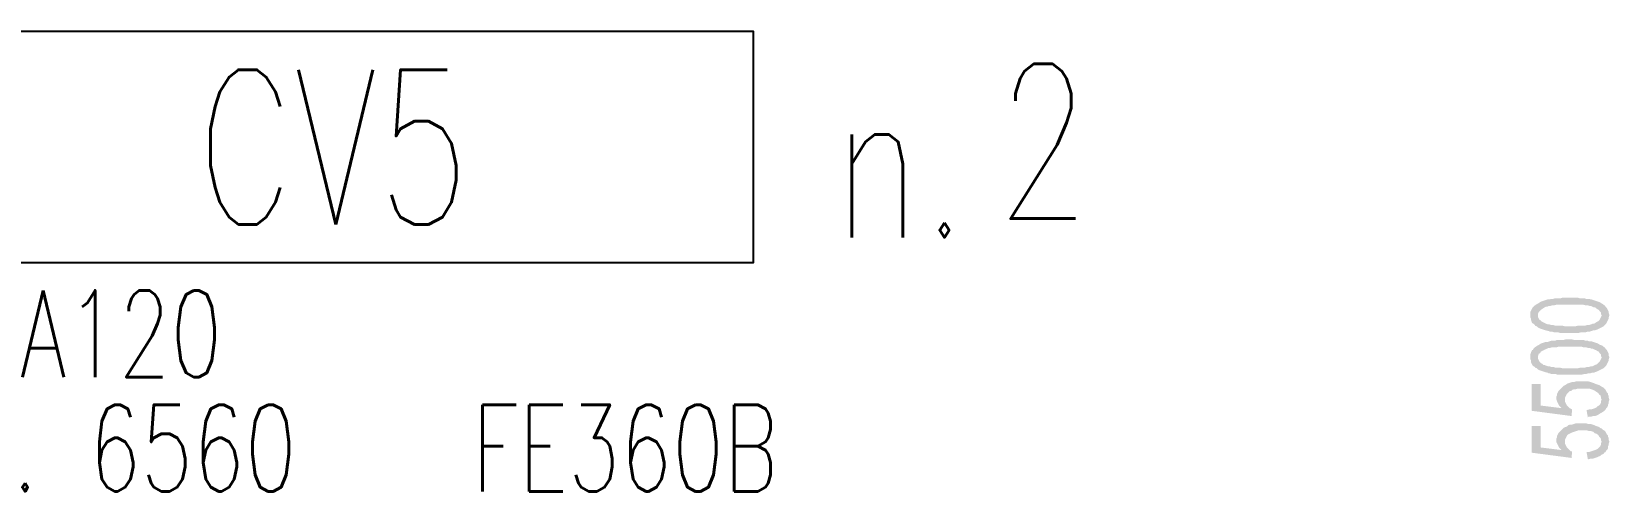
# Model space of a CAD drawing. Header units: metres. Extents: x 11 to 152679, y -40 to 137873.
# Drawn here: x 50851 to 55957, y 37742 to 39229 of the extents above; entities that cross this region are included whole.
import ezdxf
from ezdxf.enums import TextEntityAlignment as Align

# ---------------------------------------------------------------- set-up
doc = ezdxf.new("R2010")
doc.units = ezdxf.units.M
for name, color, linetype in [('LAYER_1', 160, 'Continuous'), ('MARK', 73, 'Continuous'), ('MARK_BOX', 6, 'Continuous'), ('MARK_DES', 60, 'Continuous'), ('MARK_MAT', 120, 'Continuous'), ('MARK_QTA', 73, 'Continuous')]:
    doc.layers.add(name, color=color, linetype=linetype)
doc.styles.add('MARK', font='ROMANS', dxfattribs={"width": 0.7})

# ---------------------------------------------------------------- blocks, each defined once
blk = doc.blocks.new('m8_pro')
at = {"layer": 'MARK_BOX'}
blk.add_lwpolyline([(0, 0), (27.181, 0), (27.181, 7.469), (0, 7.469)], close=True, dxfattribs=at)
at = {"style": 'MARK', "width": 0.7, "flags": 1}
for tag, p in [('TRA_PEZ', (-2.506, 11.921)), ('PUN_LIS', (-2.506, 11.386)), ('SUN_LIS', (-2.506, 10.85)), ('DES_PEZ', (-2.506, 10.315)), ('NOT_PEZ', (-2.506, 9.78)), ('TIP_PEZ', (-2.506, 9.244)), ('ING_PEZ', (-2.506, 8.709)), ('MCL_PEZ', (-2.506, 8.173)), ('COD_PEZ', (-2.506, 7.638)), ('COS_PEZ', (-2.506, 7.103)), ('DIM_PRO', (-2.506, 6.567))]:
    blk.add_attdef(tag, p, '', height=0.35, dxfattribs=at)
at = {"style": 'MARK', "width": 0.7}
blk.add_attdef('MAR_PEZ', text='', height=5, dxfattribs=at).set_placement((13.591, 3.735), align=Align.MIDDLE)
at = {"layer": 'MARK_DES', "style": 'MARK', "width": 0.7}
blk.add_text('LG.', height=2.8, dxfattribs=at).set_placement((0, -7.398))
for tag, p in [('NOM_PRO', (0, -3.699)), ('LUN_PRO', (5.68, -7.398))]:
    blk.add_attdef(tag, p, '', height=2.8, dxfattribs=at)
at = {"layer": 'MARK_MAT', "style": 'MARK', "width": 0.7}
blk.add_attdef('MAT_PRO', (18.079, -7.398), '', height=2.8, dxfattribs=at)
at = {"layer": 'MARK_QTA', "style": 'MARK', "width": 0.7}
blk.add_text('n.', height=5, dxfattribs=at).set_placement((31.937, 3.313), align=Align.MIDDLE)
blk.add_attdef('QTA_PEZ', (35.058, 1.424), '', height=5, dxfattribs=at)

msp = doc.modelspace()

# ---------------------------------------------------------------- hatches: boundary and pattern name
at = {"layer": 'LAYER_1'}
for points in [[(55700.5269, 38311.6915), (55700.5269, 38305.3525), (55702.6284, 38301.1151), (55702.6284, 38296.8776), (55704.7643, 38290.5386), (55706.8658, 38286.3011), (55711.1033, 38284.1824), (55715.3408, 38279.9449), (55715.3408, 38277.8262), (55721.6797, 38275.7075), (55725.9172, 38271.4872), (55725.9172, 38318.0477), (55728.0359, 38322.2852), (55732.2734, 38326.5226), (55734.3921, 38328.6241), (55747.0873, 38337.0991), (55751.3076, 38339.2178), (55755.545, 38339.2178), (55759.7825, 38341.3365), (55764.02, 38341.3365), (55770.3589, 38343.4553), (55776.7151, 38343.4553), (55785.1901, 38345.5568), (55871.972, 38345.5568), (55880.4297, 38343.4553), (55886.7859, 38343.4553), (55893.1421, 38341.3365), (55897.3796, 38341.3365), (55901.5999, 38339.2178), (55905.8373, 38337.0991), (55910.0576, 38337.0991), (55912.1935, 38334.9803), (55918.5325, 38330.7429), (55922.77, 38328.6241), (55924.8887, 38324.4039), (55929.1089, 38320.1664), (55929.1089, 38315.929), (55931.2449, 38311.6915), (55933.3464, 38273.606), (55937.5839, 38275.7075), (55941.8213, 38279.9449), (55946.0588, 38284.1824), (55948.1603, 38288.4199), (55950.2963, 38292.6401), (55954.5165, 38301.1151), (55954.5165, 38305.3525), (55956.6353, 38311.6915), (55954.5165, 38318.0477), (55954.5165, 38322.2852), (55950.2963, 38330.7429), (55948.1603, 38334.9803), (55943.9401, 38339.2178), (55941.8213, 38343.4553), (55939.7026, 38343.4553), (55935.4651, 38347.6755), (55931.2449, 38349.7942), (55924.8887, 38354.0317), (55912.1935, 38358.2692), (55905.8373, 38360.3879), (55899.4811, 38362.5067), (55897.3796, 38362.5067), (55891.0234, 38364.6082), (55880.4297, 38364.6082), (55874.0908, 38366.7269), (55859.2769, 38366.7269), (55852.9207, 38368.8456), (55806.3602, 38368.8456), (55800.004, 38366.7269), (55780.9526, 38366.7269), (55774.5964, 38364.6082), (55768.2574, 38364.6082), (55761.9012, 38362.5067), (55755.545, 38362.5067), (55749.2061, 38360.3879), (55742.8499, 38358.2692), (55736.4937, 38356.1505), (55732.2734, 38354.0317), (55725.9172, 38349.7942), (55721.6797, 38347.6755), (55715.3408, 38343.4553), (55711.1033, 38339.2178), (55708.9846, 38337.0991), (55706.8658, 38334.9803), (55704.7643, 38330.7429), (55702.6284, 38326.5226), (55700.5269, 38322.2852), (55700.5269, 38315.929)], [(55725.9172, 38271.4872), (55730.1547, 38269.3685), (55736.4937, 38267.2498), (55749.2061, 38263.0123), (55757.681, 38260.8936), (55759.7825, 38260.8936), (55764.02, 38258.7748), (55770.3589, 38258.7748), (55776.7151, 38256.6733), (55789.4103, 38256.6733), (55795.7665, 38254.5546), (55857.1409, 38254.5546), (55865.6158, 38256.6733), (55880.4297, 38256.6733), (55886.7859, 38258.7748), (55893.1421, 38258.7748), (55905.8373, 38263.0123), (55910.0576, 38263.0123), (55916.431, 38265.131), (55920.6512, 38267.2498), (55924.8887, 38269.3685), (55929.1089, 38271.4872), (55933.3464, 38273.606), (55931.2449, 38311.6915), (55931.2449, 38309.59), (55929.1089, 38305.3525), (55924.8887, 38296.8776), (55920.6512, 38292.6401), (55916.431, 38290.5386), (55910.0576, 38286.3011), (55905.8373, 38284.1824), (55901.5999, 38284.1824), (55897.3796, 38282.0637), (55891.0234, 38279.9449), (55884.6672, 38279.9449), (55878.3282, 38277.8262), (55855.0394, 38277.8262), (55846.5645, 38275.7075), (55812.6992, 38275.7075), (55804.2242, 38277.8262), (55780.9526, 38277.8262), (55774.5964, 38279.9449), (55768.2574, 38279.9449), (55761.9012, 38282.0637), (55757.681, 38282.0637), (55751.3076, 38284.1824), (55747.0873, 38286.3011), (55742.8499, 38288.4199), (55738.6296, 38290.5386), (55734.3921, 38294.7588), (55730.1547, 38296.8776), (55728.0359, 38301.1151), (55725.9172, 38305.3525), (55725.9172, 38311.6915)], [(55700.5269, 38176.2303), (55700.5269, 38169.8741), (55702.6284, 38165.6539), (55702.6284, 38159.2977), (55704.7643, 38155.0602), (55706.8658, 38150.84), (55711.1033, 38146.6025), (55715.3408, 38144.4838), (55715.3408, 38142.3651), (55721.6797, 38140.2463), (55725.9172, 38136.0088), (55725.9172, 38180.4678), (55728.0359, 38186.8068), (55732.2734, 38188.9255), (55734.3921, 38193.163), (55740.7311, 38197.4005), (55747.0873, 38199.5192), (55747.0873, 38201.6379), (55751.3076, 38201.6379), (55755.545, 38203.7567), (55759.7825, 38205.8582), (55764.02, 38205.8582), (55770.3589, 38207.9769), (55785.1901, 38207.9769), (55791.5463, 38210.0956), (55865.6158, 38210.0956), (55871.972, 38207.9769), (55880.4297, 38207.9769), (55886.7859, 38205.8582), (55893.1421, 38205.8582), (55897.3796, 38203.7567), (55901.5999, 38203.7567), (55905.8373, 38201.6379), (55910.0576, 38199.5192), (55912.1935, 38199.5192), (55918.5325, 38195.2817), (55922.77, 38193.163), (55924.8887, 38188.9255), (55929.1089, 38184.7053), (55929.1089, 38180.4678), (55931.2449, 38176.2303), (55933.3464, 38138.1276), (55937.5839, 38140.2463), (55941.8213, 38144.4838), (55946.0588, 38148.7213), (55948.1603, 38152.9415), (55950.2963, 38157.179), (55954.5165, 38165.6539), (55954.5165, 38169.8741), (55956.6353, 38176.2303), (55954.5165, 38180.4678), (55954.5165, 38186.8068), (55950.2963, 38195.2817), (55948.1603, 38199.5192), (55943.9401, 38203.7567), (55941.8213, 38207.9769), (55939.7026, 38207.9769), (55935.4651, 38212.2144), (55931.2449, 38214.3331), (55924.8887, 38216.4518), (55918.5325, 38220.6893), (55912.1935, 38222.7908), (55905.8373, 38224.9095), (55899.4811, 38227.0283), (55891.0234, 38227.0283), (55886.7859, 38229.147), (55880.4297, 38229.147), (55874.0908, 38231.2657), (55844.463, 38231.2657), (55835.988, 38233.3845), (55814.8179, 38233.3845), (55806.3602, 38231.2657), (55785.1901, 38231.2657), (55780.9526, 38229.147), (55768.2574, 38229.147), (55755.545, 38224.9095), (55749.2061, 38224.9095), (55736.4937, 38220.6893), (55732.2734, 38218.5706), (55725.9172, 38214.3331), (55721.6797, 38212.2144), (55715.3408, 38207.9769), (55711.1033, 38203.7567), (55708.9846, 38199.5192), (55706.8658, 38199.5192), (55704.7643, 38195.2817), (55702.6284, 38191.0442), (55700.5269, 38184.7053), (55700.5269, 38180.4678)], [(55725.9172, 38136.0088), (55730.1547, 38133.8901), (55736.4937, 38131.7886), (55749.2061, 38127.5511), (55757.681, 38125.4324), (55759.7825, 38123.3137), (55764.02, 38123.3137), (55770.3589, 38121.1949), (55783.0713, 38121.1949), (55789.4103, 38119.0762), (55865.6158, 38119.0762), (55874.0908, 38121.1949), (55880.4297, 38121.1949), (55886.7859, 38123.3137), (55893.1421, 38123.3137), (55899.4811, 38125.4324), (55905.8373, 38125.4324), (55910.0576, 38127.5511), (55916.431, 38129.6699), (55920.6512, 38131.7886), (55924.8887, 38133.8901), (55929.1089, 38136.0088), (55933.3464, 38138.1276), (55931.2449, 38176.2303), (55931.2449, 38174.1116), (55924.8887, 38161.4164), (55920.6512, 38157.179), (55916.431, 38152.9415), (55910.0576, 38150.84), (55905.8373, 38148.7213), (55901.5999, 38146.6025), (55897.3796, 38146.6025), (55891.0234, 38144.4838), (55884.6672, 38144.4838), (55878.3282, 38142.3651), (55863.5143, 38142.3651), (55855.0394, 38140.2463), (55804.2242, 38140.2463), (55795.7665, 38142.3651), (55780.9526, 38142.3651), (55774.5964, 38144.4838), (55768.2574, 38144.4838), (55761.9012, 38146.6025), (55757.681, 38146.6025), (55751.3076, 38148.7213), (55747.0873, 38150.84), (55742.8499, 38150.84), (55738.6296, 38155.0602), (55734.3921, 38157.179), (55730.1547, 38161.4164), (55728.0359, 38165.6539), (55725.9172, 38169.8741), (55725.9172, 38174.1116)], [(55808.4617, 38083.0922), (55812.6992, 38038.6505), (55812.6992, 38045.0067), (55814.8179, 38049.2269), (55816.9366, 38053.4644), (55819.0554, 38057.7018), (55823.2756, 38061.9393), (55827.5131, 38066.1595), (55831.7505, 38066.1595), (55835.988, 38070.397), (55842.327, 38072.5157), (55848.6832, 38072.5157), (55855.0394, 38074.6345), (55891.0234, 38074.6345), (55897.3796, 38072.5157), (55903.7186, 38070.397), (55907.9561, 38068.2783), (55914.295, 38064.0408), (55920.6512, 38059.8206), (55922.77, 38055.5831), (55927.0074, 38053.4644), (55929.1089, 38047.1082), (55929.1089, 38042.8879), (55931.2449, 38038.6505), (55931.2449, 38080.9734), (55924.8887, 38085.2109), (55912.1935, 38089.4484), (55907.9561, 38091.5671), (55901.5999, 38093.6859), (55895.2437, 38095.8046), (55886.7859, 38097.9233), (55848.6832, 38097.9233), (55842.327, 38095.8046), (55835.988, 38095.8046), (55829.6318, 38093.6859), (55823.2756, 38091.5671), (55819.0554, 38089.4484), (55812.6992, 38085.2109)], [(55704.7643, 38089.4484), (55704.7643, 38002.6664), (55833.8693, 37985.7338), (55835.988, 38006.9039), (55831.7505, 38009.0226), (55827.5131, 38011.1241), (55823.2756, 38015.3616), (55819.0554, 38019.5991), (55816.9366, 38023.8365), (55814.8179, 38028.0568), (55812.6992, 38032.2942), (55812.6992, 38038.6505), (55808.4617, 38083.0922), (55804.2242, 38078.8719), (55802.1227, 38011.1241), (55734.3921, 38019.5991), (55734.3921, 38089.4484)], [(55785.1901, 38045.0067), (55785.1901, 38038.6505), (55787.3088, 38032.2942), (55789.4103, 38028.0568), (55791.5463, 38023.8365), (55793.6478, 38019.5991), (55797.8853, 38015.3616), (55802.1227, 38011.1241), (55804.2242, 38078.8719), (55800.004, 38074.6345), (55795.7665, 38070.397), (55791.5463, 38066.1595), (55789.4103, 38061.9393), (55787.3088, 38057.7018), (55787.3088, 38053.4644), (55785.1901, 38049.2269)], [(55882.5485, 38004.7852), (55886.7859, 37981.4963), (55888.9047, 37983.6151), (55897.3796, 37983.6151), (55903.7186, 37985.7338), (55910.0576, 37985.7338), (55916.431, 37987.8525), (55920.6512, 37989.9713), (55927.0074, 37994.1915), (55931.2449, 37996.3102), (55937.5839, 38000.5477), (55939.7026, 38002.6664), (55943.9401, 38006.9039), (55946.0588, 38011.1241), (55950.2963, 38015.3616), (55952.3978, 38019.5991), (55952.3978, 38023.8365), (55954.5165, 38028.0568), (55954.5165, 38032.2942), (55956.6353, 38038.6505), (55954.5165, 38045.0067), (55954.5165, 38049.2269), (55952.3978, 38053.4644), (55952.3978, 38057.7018), (55948.1603, 38061.9393), (55943.9401, 38070.397), (55939.7026, 38074.6345), (55935.4651, 38078.8719), (55931.2449, 38080.9734), (55931.2449, 38038.6505), (55929.1089, 38034.413), (55929.1089, 38028.0568), (55927.0074, 38023.8365), (55922.77, 38019.5991), (55918.5325, 38017.4803), (55914.295, 38013.2429), (55910.0576, 38011.1241), (55903.7186, 38009.0226), (55897.3796, 38006.9039), (55891.0234, 38006.9039)], [(55704.7643, 37953.9872), (55704.7643, 37867.2053), (55833.8693, 37850.2726), (55835.988, 37871.4255), (55831.7505, 37871.4255), (55827.5131, 37875.663), (55823.2756, 37879.9005), (55819.0554, 37884.1379), (55816.9366, 37888.3582), (55814.8179, 37892.5956), (55812.6992, 37896.8331), (55812.6992, 37903.1893), (55808.4617, 37947.631), (55804.2242, 37943.3936), (55802.1227, 37875.663), (55734.3921, 37884.1379), (55734.3921, 37953.9872)], [(55785.1901, 37907.4095), (55785.1901, 37901.0706), (55789.4103, 37892.5956), (55791.5463, 37888.3582), (55793.6478, 37884.1379), (55797.8853, 37879.9005), (55802.1227, 37875.663), (55804.2242, 37943.3936), (55800.004, 37939.1733), (55795.7665, 37934.9359), (55791.5463, 37930.6984), (55789.4103, 37926.4609), (55787.3088, 37922.2234), (55787.3088, 37918.0032), (55785.1901, 37913.7657)], [(55808.4617, 37947.631), (55812.6992, 37903.1893), (55812.6992, 37909.5283), (55814.8179, 37913.7657), (55816.9366, 37918.0032), (55819.0554, 37922.2234), (55823.2756, 37926.4609), (55827.5131, 37928.5796), (55831.7505, 37930.6984), (55835.988, 37932.8171), (55842.327, 37934.9359), (55848.6832, 37937.0546), (55855.0394, 37939.1733), (55884.6672, 37939.1733), (55891.0234, 37937.0546), (55897.3796, 37937.0546), (55903.7186, 37934.9359), (55907.9561, 37930.6984), (55914.295, 37928.5796), (55920.6512, 37924.3422), (55922.77, 37920.1219), (55927.0074, 37915.8845), (55929.1089, 37911.647), (55929.1089, 37907.4095), (55931.2449, 37903.1893), (55931.2449, 37945.5123), (55924.8887, 37947.631), (55924.8887, 37949.7498), (55912.1935, 37953.9872), (55907.9561, 37956.106), (55895.2437, 37960.3262), (55886.7859, 37960.3262), (55880.4297, 37962.4449), (55848.6832, 37962.4449), (55842.327, 37960.3262), (55835.988, 37958.2075), (55829.6318, 37958.2075), (55823.2756, 37956.106), (55819.0554, 37951.8685), (55812.6992, 37949.7498)], [(55882.5485, 37869.3068), (55886.7859, 37846.0352), (55888.9047, 37846.0352), (55897.3796, 37848.1539), (55903.7186, 37848.1539), (55916.431, 37852.3741), (55920.6512, 37854.4929), (55927.0074, 37856.6116), (55931.2449, 37860.8491), (55937.5839, 37862.9678), (55939.7026, 37867.2053), (55943.9401, 37869.3068), (55946.0588, 37873.5442), (55950.2963, 37877.7817), (55952.3978, 37882.0192), (55952.3978, 37888.3582), (55954.5165, 37892.5956), (55954.5165, 37896.8331), (55956.6353, 37903.1893), (55954.5165, 37907.4095), (55954.5165, 37913.7657), (55952.3978, 37918.0032), (55952.3978, 37922.2234), (55948.1603, 37926.4609), (55943.9401, 37934.9359), (55939.7026, 37939.1733), (55935.4651, 37941.2748), (55931.2449, 37945.5123), (55931.2449, 37903.1893), (55929.1089, 37896.8331), (55929.1089, 37892.5956), (55927.0074, 37888.3582), (55922.77, 37884.1379), (55918.5325, 37879.9005), (55914.295, 37877.7817), (55910.0576, 37875.663), (55903.7186, 37873.5442), (55897.3796, 37871.4255), (55891.0234, 37869.3068)]]:
    msp.add_hatch(color=7, dxfattribs=at).paths.add_polyline_path(points, is_closed=False)

# ---------------------------------------------------------------- block references
at = {"layer": 'MARK'}
ref = msp.add_blockref('m8_pro', (50468.5281, 38481.8233), dxfattribs=dict(at, xscale=100, yscale=100, zscale=100))
ref.add_attrib('MAR_PEZ', 'CV5', dxfattribs={"layer": '0', "height": 500, "style": 'MARK', "width": 0.7}).set_placement((51827.5816, 38855.2743), align=Align.MIDDLE)
ref.add_attrib('NOM_PRO', 'HEA120', (50468.5281, 38111.9092), dxfattribs={"layer": 'MARK_DES', "height": 280, "style": 'MARK', "width": 0.7})
ref.add_attrib('QTA_PEZ', '2', (53974.288, 38624.2699), dxfattribs={"layer": 'MARK_QTA', "height": 500, "style": 'MARK', "width": 0.7})
ref.add_attrib('LUN_PRO', '6560', (51036.4993, 37741.9952), dxfattribs={"layer": 'MARK_DES', "height": 280, "style": 'MARK', "width": 0.7})
ref.add_attrib('MAT_PRO', 'FE360B', (52276.3799, 37741.9952), dxfattribs={"layer": 'MARK_MAT', "height": 280, "style": 'MARK', "width": 0.7})

doc.saveas('drawing.dxf')
